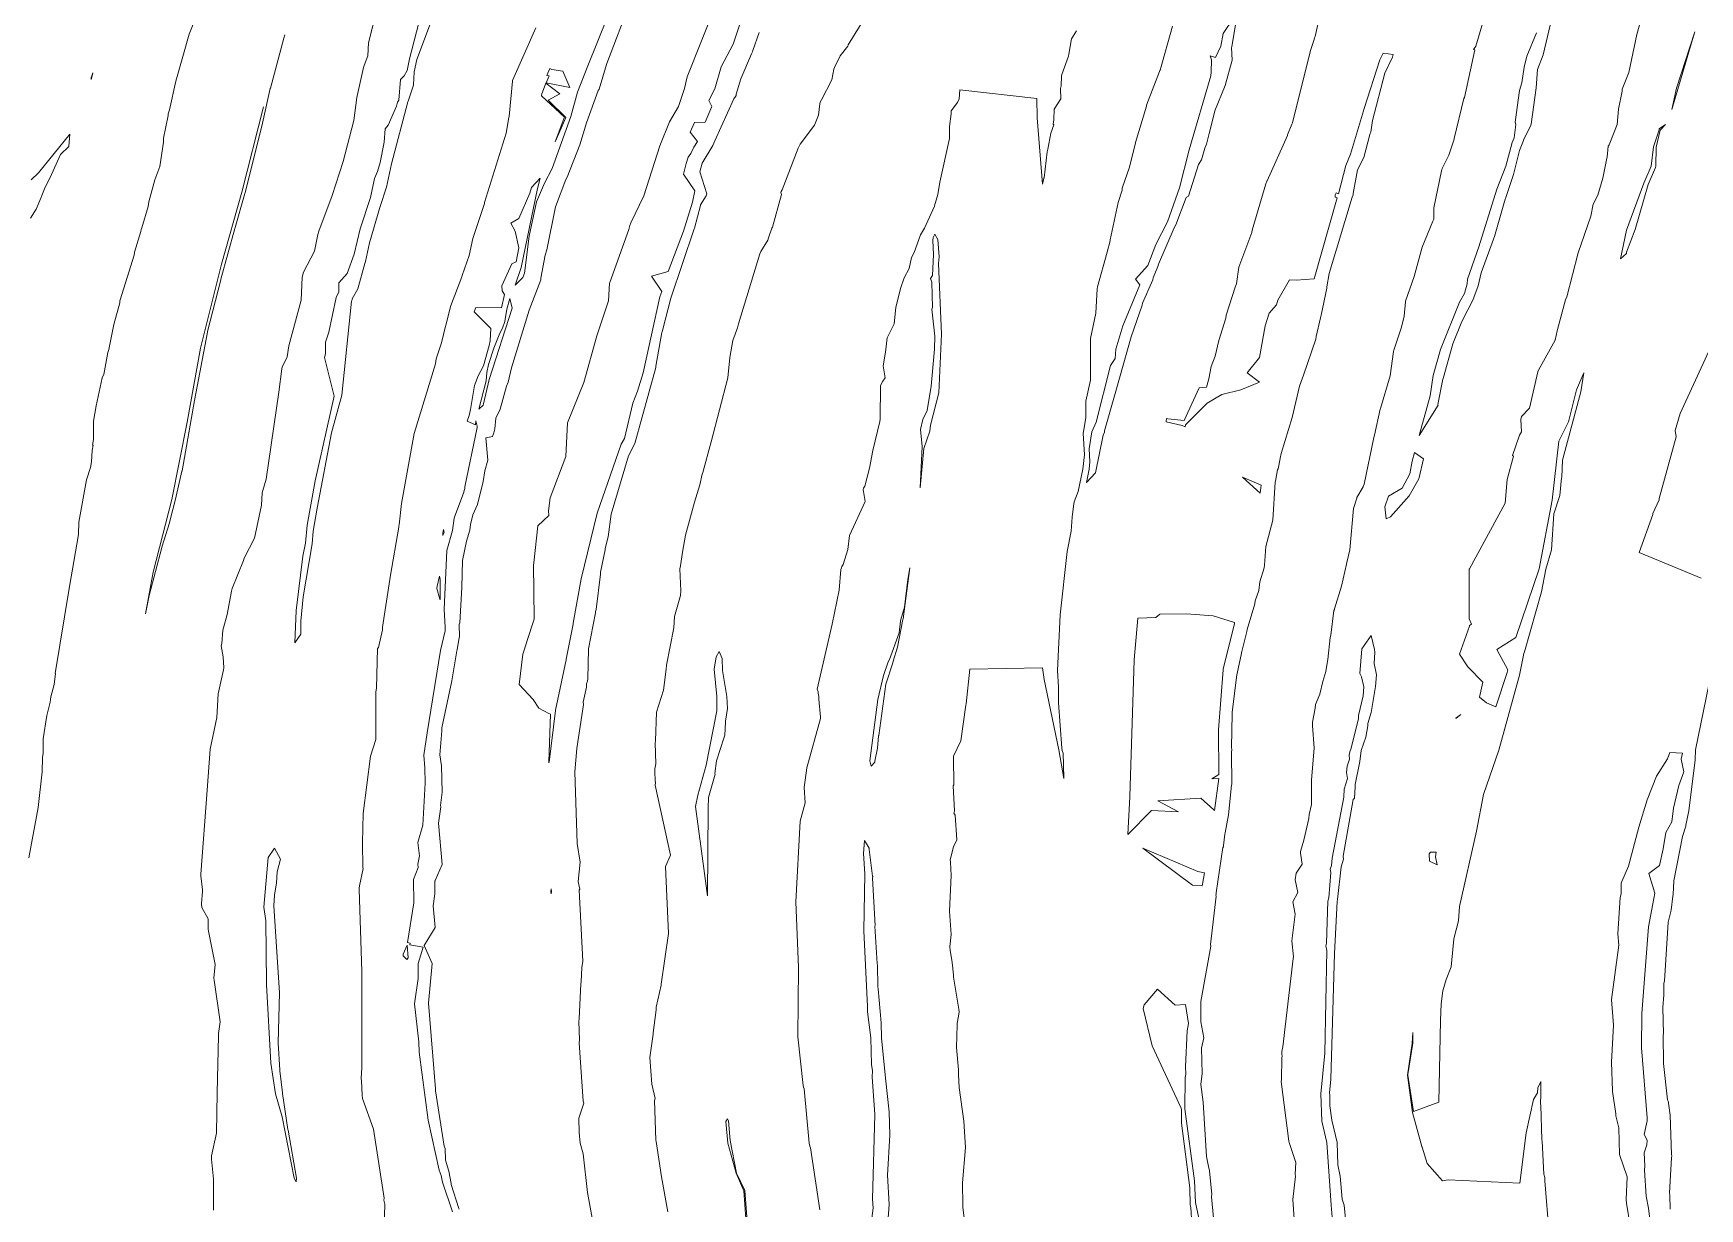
# Model space of a CAD drawing. Header units: metres. Extents: x 808187 to 810032, y 9155685 to 9157080.
# Drawn here: x 808915.4 to 809198.1, y 9156200.4 to 9156399.8 of the extents above; entities that cross this region are included whole.
import ezdxf

# ---------------------------------------------------------------- set-up
doc = ezdxf.new("R2010")
doc.units = ezdxf.units.M
doc.layers.add('C-TOPO-MAJR', color=9, linetype='Continuous')

msp = doc.modelspace()

# ---------------------------------------------------------------- linework, layer by layer
at = {"layer": 'C-TOPO-MAJR', "color": 9, "linetype": 'Continuous', "lineweight": 5}
for points, elevation in [([(808914.62, 9156259.89), (808916.2, 9156268.42), (808916.84, 9156274.52), (808916.93, 9156276.92), (808917.03, 9156277.69), (808917.05, 9156280.08), (808917.64, 9156284.06), (808918.22, 9156286.29), (808918.36, 9156287.25), (808918.88, 9156289.33), (808919.14, 9156291.17), (808919.07, 9156291.19), (808921.47, 9156305.62), (808923.04, 9156314.76), (808923.11, 9156316.88), (808924.37, 9156324.04), (808925.05, 9156326.11), (808925.23, 9156327.08), (808925.37, 9156329.02), (808925.53, 9156329.94), (808925.39, 9156329.95), (808925.59, 9156330.9), (808925.59, 9156334.02), (808926.03, 9156336.59), (808927.05, 9156341.33), (808927.12, 9156341.52), (808927.32, 9156341.94), (808928, 9156345.66), (808928.2, 9156346.15), (808929.03, 9156350.43), (808930.02, 9156354.07), (808930.02, 9156354.41), (808930.11, 9156354.6), (808932.48, 9156362.17), (808932.51, 9156362.66), (808933.62, 9156366.16), (808933.64, 9156366.55), (808933.78, 9156366.83), (808934.83, 9156370.43), (808934.96, 9156371.23), (808936, 9156374.96), (808936.82, 9156377.21), (808937.48, 9156381.36), (808937.48, 9156382.01), (808938.27, 9156385.86), (808938.24, 9156386.16), (808938.46, 9156386.82), (808939.55, 9156391.67), (808941.83, 9156399.68), (808946.8, 9156412.29)], 2810), ([(809014.6, 9156407.16), (809009.36, 9156393.99), (809007.72, 9156389.82), (809006.6, 9156385.69), (809003.43, 9156376.85), (809002.11, 9156374.38), (809000.73, 9156371.2), (808999.53, 9156365.38), (808998.72, 9156359.14), (808998.41, 9156358.4), (808997.11, 9156357.08), (808998.14, 9156360.07), (809000.9, 9156373.5), (809001.38, 9156375.21), (808999.93, 9156373.66), (808999.64, 9156372.68), (808997.73, 9156368.37), (808996.38, 9156367.6), (808997.13, 9156366.25), (808997.74, 9156363.42), (808997.29, 9156361.03), (808996.58, 9156360.7), (808994.85, 9156356.97), (808994.95, 9156356.1), (808995.32, 9156355.5), (808994.8, 9156353.25), (808990.47, 9156353.28), (808990.17, 9156352.56), (808993, 9156349.7), (808992.9, 9156347.63), (808992.74, 9156346.82), (808991.76, 9156343.41), (808990.87, 9156341.72), (808990.22, 9156340.07), (808989.58, 9156335.98), (808989.33, 9156334.97), (808989.01, 9156334.01), (808990.38, 9156333.4), (808990.48, 9156334.04), (808990.71, 9156333.14), (808990.68, 9156332.92), (808988.58, 9156322.83), (808988.57, 9156322.57), (808988.46, 9156322.26), (808988.4, 9156321.97), (808986.82, 9156317.71), (808986.77, 9156317.52), (808986.52, 9156315.45), (808985.51, 9156312.04), (808985.08, 9156302.03), (808985.27, 9156299.03), (808985.23, 9156298.41), (808984.45, 9156295.11), (808982.2, 9156281.12), (808981.61, 9156277.34), (808981.83, 9156275.2), (808981.87, 9156272.6), (808981.47, 9156265.44), (808980.63, 9156262.49), (808980.88, 9156260.23), (808980.63, 9156258.8), (808980.65, 9156258.27), (808979.9, 9156256.21), (808979.92, 9156252.24), (808978.89, 9156245.52), (808979.29, 9156245.44), (808979.28, 9156245.13), (808981.52, 9156244.74), (808980.66, 9156242), (808980.7, 9156239.44), (808980.03, 9156235.15), (808980.81, 9156228.7), (808980.84, 9156226.95), (808982.38, 9156215.37), (808984.23, 9156206.92), (808984.6, 9156206), (808984.81, 9156204.87), (808986.49, 9156199.86)], 2790), ([(809172.59, 9156196.06), (809171.85, 9156205.08), (809171.88, 9156205.66), (809171.68, 9156206.22), (809171.42, 9156211.81), (809171.36, 9156212.03), (809171.19, 9156217.91), (809171.15, 9156218.12), (809171.21, 9156219.88), (809171.18, 9156221.93), (809170.69, 9156220.86), (809170.64, 9156220.05), (809169.93, 9156218.87), (809168.71, 9156213.24), (809167.63, 9156204.7), (809155.44, 9156205.27), (809154.5, 9156205.1), (809151.9, 9156208.06), (809151.03, 9156210.79), (809151.02, 9156210.85), (809151.01, 9156210.88), (809151.01, 9156210.94), (809149.43, 9156216.67), (809149.43, 9156216.68), (809149.43, 9156216.68), (809148.57, 9156223.05), (809149.33, 9156228.37), (809149.46, 9156230.26), (809149.49, 9156228.44), (809148.63, 9156223.12), (809148.63, 9156223.04), (809149.56, 9156216.85), (809153.86, 9156218.45), (809154.18, 9156232.28), (809154.28, 9156235.15), (809154.56, 9156237.33), (809155.15, 9156239.26), (809156, 9156241.42), (809156.36, 9156245.55), (809156.45, 9156246.13), (809157.19, 9156249.24), (809157.4, 9156251.67), (809160.25, 9156264.41), (809161.47, 9156270.66), (809164.04, 9156278.18), (809167.56, 9156290.92), (809168.31, 9156294.6), (809168.4, 9156294.87), (809171.31, 9156305.02), (809172.03, 9156308.91), (809173.02, 9156312.19), (809173.41, 9156318.29), (809174.44, 9156321.37), (809174.7, 9156324.36), (809174.75, 9156324.47), (809174.89, 9156327.39), (809177.97, 9156339), (809178.5, 9156342.22), (809177.22, 9156339.33), (809175.88, 9156333.87), (809174.26, 9156330.6), (809173.13, 9156320.6), (809170.92, 9156308.93), (809166.96, 9156297.29), (809163.73, 9156295.27), (809165.59, 9156291.82), (809165.49, 9156291.37), (809163.56, 9156285.55), (809161.95, 9156286.21), (809160.8, 9156287.15), (809161.32, 9156289.71), (809158.82, 9156292.34), (809157.39, 9156294.46), (809159.07, 9156299.19), (809159.11, 9156299.32), (809159.43, 9156299.53), (809159.04, 9156300.47), (809159.03, 9156308.77), (809159.05, 9156308.87), (809159.1, 9156308.93), (809165.13, 9156320.08), (809165.49, 9156324.13), (809166.56, 9156328.04), (809166.37, 9156328.17), (809167.58, 9156331.63), (809167.92, 9156332.18), (809167.82, 9156334.31), (809167.91, 9156334.78), (809169.26, 9156336.22), (809170.69, 9156342.38), (809170.79, 9156342.64), (809173.6, 9156347.74), (809173.97, 9156349.35), (809174.04, 9156349.54), (809175.39, 9156354.59), (809175.58, 9156355.09), (809177.54, 9156362.59), (809179.65, 9156368.8), (809180.09, 9156370.81), (809180.86, 9156372.34), (809181.73, 9156375.25), (809182.39, 9156378.64), (809182.45, 9156378.81), (809182.64, 9156380.67), (809182.76, 9156380.9), (809184.14, 9156384.35), (809184.39, 9156386.94), (809184.98, 9156390.01), (809185, 9156390.31), (809186.13, 9156393.14), (809187.48, 9156399.62), (809189.45, 9156406.75)], 2720), ([(808945.95, 9156200.1), (808945.92, 9156205.36), (808945.59, 9156208.79), (808945.61, 9156209.36), (808946.43, 9156213.21), (808946.54, 9156220.05), (808946.81, 9156229.72), (808946.79, 9156230.07), (808947.07, 9156232.07), (808946.04, 9156239.14), (808946.01, 9156239.5), (808946.22, 9156241.83), (808946.19, 9156242.09), (808945.1, 9156247.48), (808945.06, 9156247.8), (808945.04, 9156249.55), (808943.95, 9156251.46), (808943.91, 9156252.1), (808944.09, 9156254.23), (808944.09, 9156254.49), (808943.8, 9156256.87), (808943.81, 9156257.14), (808944.84, 9156271.37), (808945.39, 9156278.32), (808946.48, 9156283.72), (808946.74, 9156287.73), (808947.65, 9156291.82), (808947.69, 9156292.13), (808947.57, 9156294.03), (808947.27, 9156295.86), (808947.35, 9156296.29), (808947.54, 9156298.54), (808947.63, 9156298.95), (808948.27, 9156301.17), (808948.97, 9156305.15), (808949.09, 9156305.58), (808951.02, 9156310.33), (808951.15, 9156310.73), (808952.88, 9156314.15), (808954.09, 9156319.77), (808954.2, 9156321.85), (808954.29, 9156322.26), (808954.87, 9156324.17), (808957.04, 9156338.94), (808957.55, 9156342.88), (808957.61, 9156343.17), (808958.42, 9156344.93), (808958.7, 9156346.81), (808960.81, 9156354.55), (808960.99, 9156358.41), (808961.23, 9156359.27), (808963.09, 9156362.86), (808963.65, 9156365.67), (808963.81, 9156366.23), (808966.09, 9156372.28), (808967.95, 9156378.06), (808969.73, 9156385.02), (808970.29, 9156388.9), (808971.41, 9156394.02), (808971.51, 9156394.34), (808972.13, 9156395.97), (808972.24, 9156398.21), (808974.37, 9156406.7)], 2800), ([(808980.79, 9156401.58), (808979.2, 9156395.48), (808978.8, 9156393.5), (808978.32, 9156392.62), (808977.66, 9156391.96), (808977.39, 9156388.45), (808977.14, 9156388.12), (808976.98, 9156387.47), (808975.56, 9156384.23), (808975.06, 9156383.59), (808974.93, 9156381.36), (808974.24, 9156377.87), (808973.75, 9156376.36), (808973.25, 9156375.2), (808972.58, 9156371.93), (808970.82, 9156366.64), (808969.84, 9156362.36), (808968.64, 9156359.05), (808967.2, 9156357.45), (808967.2, 9156355.95), (808966.77, 9156355.01), (808965.5, 9156349.12), (808964.97, 9156347.41), (808964.93, 9156345.44), (808964.76, 9156344.79), (808966.43, 9156338.27), (808963.19, 9156323.9), (808961.83, 9156316.37), (808961.56, 9156313.31), (808961.09, 9156311.09), (808959.95, 9156301.89), (808959.95, 9156301.89), (808959.77, 9156296.37), (808960.75, 9156297.83), (808960.78, 9156297.97), (808960.77, 9156300.08), (808961.13, 9156304.19), (808962.67, 9156313.19), (808962.83, 9156315.35), (808963.52, 9156319.21), (808965.99, 9156332.01), (808967.72, 9156338.41), (808969.38, 9156354.37), (808969.45, 9156354.57), (808969.5, 9156354.78), (808970.42, 9156356.45), (808971.62, 9156360.76), (808971.74, 9156361.08), (808972.41, 9156364.26), (808974.16, 9156370.26), (808974.2, 9156370.44), (808975.31, 9156373.72), (808976.15, 9156377.64), (808978.94, 9156388.2), (808978.96, 9156388.32), (808979.9, 9156391.04), (808979.98, 9156393.3), (808980.45, 9156395.35), (808984.15, 9156405.13)], 2800), ([(808987.61, 9156200.31), (808987.59, 9156200.39), (808986.3, 9156204.46), (808986.3, 9156204.62), (808985.87, 9156206.71), (808985.29, 9156208.58), (808985.23, 9156210.56), (808985.11, 9156210.95), (808983.59, 9156220.39), (808983.61, 9156220.68), (808982.41, 9156235.25), (808983.06, 9156241.96), (808981.67, 9156245.03), (808983.56, 9156248.07), (808983.56, 9156248.1), (808983.23, 9156251.73), (808983.52, 9156253.78), (808983.53, 9156255.97), (808983.54, 9156256), (808983.54, 9156256.05), (808984.76, 9156258.76), (808984.14, 9156265.78), (808984.5, 9156268.58), (808984.49, 9156268.78), (808984.73, 9156271.05), (808984.63, 9156275.5), (808984.35, 9156277.4), (808984.69, 9156281.46), (808984.67, 9156281.63), (808984.67, 9156281.94), (808986.38, 9156289.92), (808987.25, 9156295.04), (808987.27, 9156295.27), (808987.61, 9156297.25), (808987.66, 9156297.43), (808987.65, 9156299.5), (808987.75, 9156299.8), (808988.1, 9156305.78), (808988.19, 9156310.33), (808988.88, 9156313.63), (808989.42, 9156315.51), (808989.53, 9156316.49), (808989.96, 9156318.11), (808990.72, 9156319.86), (808991.72, 9156323.79), (808991.99, 9156325.6), (808992.48, 9156327.37), (808992.14, 9156331.2), (808993.26, 9156331.38), (808993.52, 9156332.04), (808993.71, 9156332.71), (808993.83, 9156334.52), (808994.57, 9156336.02), (808995.67, 9156339.93), (808995.93, 9156340.63), (808996.53, 9156343.07), (808999.5, 9156352.81), (809001.47, 9156357.96), (809001.49, 9156358.24), (809002.2, 9156362.19), (809002.52, 9156363.09), (809003.98, 9156370.35), (809005.75, 9156375), (809005.95, 9156375.41), (809008.13, 9156380.87), (809009.24, 9156384.62), (809011.23, 9156390.09), (809011.37, 9156390.33), (809012.66, 9156394.52), (809012.7, 9156394.69), (809016.69, 9156405.23)], 2790), ([(809035.43, 9156401.89), (809034.13, 9156398), (809032.1, 9156394.12), (809031.04, 9156390.37), (809030.01, 9156388.42), (809030.5, 9156387.37), (809029.36, 9156384.73), (809027.57, 9156384.68), (809026.84, 9156383.03), (809028.05, 9156381.44), (809027.43, 9156380.51), (809026.92, 9156379.43), (809026.51, 9156378.77), (809026.15, 9156377.74), (809025.68, 9156375.91), (809027.64, 9156373.1), (809027.24, 9156371.17), (809025.71, 9156366.26), (809023.11, 9156359.37), (809020.26, 9156358.58), (809022.01, 9156355.99), (809021.71, 9156355.09), (809018.88, 9156342.22), (809017.9, 9156339.08), (809017.11, 9156337.06), (809015.7, 9156331.04), (809015.15, 9156330.09), (809011.05, 9156318.37), (809008.33, 9156307.23), (809007, 9156299.7), (809006.96, 9156299.58), (809005.8, 9156293.62), (809005.79, 9156293.49), (809003.98, 9156284.95), (809003.98, 9156284.91), (809002.93, 9156276.15), (809002.93, 9156276.14), (809002.92, 9156276.07), (809002.77, 9156276.17), (809002.84, 9156276.19), (809003.15, 9156284.29), (809002.84, 9156284.4), (809001.16, 9156285.31), (809000.17, 9156286.79), (808997.8, 9156289.34), (808998.46, 9156294.47), (808999.14, 9156296.58), (808999.14, 9156296.59), (809000.38, 9156300.43), (809000.38, 9156300.5), (809000.26, 9156309.68), (809000.29, 9156309.85), (809000.32, 9156309.95), (809000.99, 9156316.22), (809002.83, 9156317.98), (809002.81, 9156318.76), (809003.08, 9156321), (809005.75, 9156327.99), (809006.03, 9156333.74), (809008.8, 9156340.54), (809011, 9156348.47), (809012.99, 9156354.44), (809013.17, 9156357.43), (809013.19, 9156357.54), (809016.44, 9156366.54), (809016.57, 9156367.21), (809016.74, 9156367.64), (809018.95, 9156372.24), (809021.67, 9156380.72), (809023.35, 9156384.8), (809024.83, 9156387.41), (809025.89, 9156390.46), (809026.3, 9156392.45), (809031.16, 9156404.63)], 2780), ([(809129.44, 9156197), (809129.09, 9156201.94), (809129.54, 9156205.89), (809129.51, 9156206.25), (809129.64, 9156208.19), (809128.49, 9156211.62), (809128.45, 9156211.83), (809127.14, 9156221.94), (809127.17, 9156222.21), (809127.25, 9156225.99), (809127.3, 9156226.23), (809127.23, 9156226.6), (809127.23, 9156227.05), (809127.38, 9156227.83), (809129.16, 9156242.82), (809129.23, 9156243.12), (809128.92, 9156245.82), (809129.49, 9156250.33), (809129.08, 9156252.43), (809129.98, 9156254), (809129.5, 9156256.17), (809129.68, 9156257.31), (809130.71, 9156258.82), (809130.39, 9156260.67), (809130.43, 9156260.96), (809130.99, 9156262.92), (809131.81, 9156266.57), (809131.88, 9156267.28), (809132.3, 9156268.97), (809132.27, 9156273.07), (809132.72, 9156278.57), (809132.44, 9156282.33), (809132.45, 9156282.91), (809132.88, 9156285.28), (809132.96, 9156285.9), (809133.71, 9156287.66), (809134.17, 9156289.82), (809134.7, 9156291.52), (809134.97, 9156293.26), (809135.04, 9156293.56), (809135.42, 9156297.28), (809135.54, 9156297.67), (809136.09, 9156301.85), (809136.15, 9156302.02), (809136.16, 9156302.15), (809137.39, 9156305.98), (809138.23, 9156309.73), (809138.25, 9156310.02), (809138.75, 9156312.15), (809139.38, 9156319.17), (809139.97, 9156320.92), (809139.99, 9156321.05), (809141.04, 9156322.85), (809141.06, 9156322.94), (809141.22, 9156323.32), (809142.83, 9156331.25), (809142.94, 9156331.63), (809143.95, 9156336.01), (809144, 9156336.13), (809145.6, 9156341.68), (809146.2, 9156345.84), (809146.24, 9156346.02), (809147.55, 9156349.93), (809147.99, 9156351.8), (809148.21, 9156354.26), (809148.23, 9156354.38), (809149.72, 9156358.56), (809151.07, 9156363.51), (809152.87, 9156367.96), (809153.02, 9156368.25), (809153.04, 9156370.18), (809154.34, 9156376.5), (809154.4, 9156376.63), (809154.46, 9156376.86), (809155.6, 9156379.15), (809156.49, 9156381.88), (809156.5, 9156381.96), (809158.15, 9156388.74), (809158.22, 9156388.9), (809159.98, 9156397.02), (809159.76, 9156397.05), (809160.17, 9156397.63), (809162.54, 9156405.73)], 2730), ([(809023.03, 9156199.84), (809021.95, 9156205.75), (809021.08, 9156211.76), (809021, 9156212.02), (809020.8, 9156218.7), (809020.91, 9156219.05), (809020.35, 9156221.5), (809019.97, 9156226.03), (809020.58, 9156229.96), (809020.57, 9156230.19), (809021.08, 9156234.12), (809021.09, 9156234.59), (809021.9, 9156238.3), (809021.91, 9156238.49), (809023.14, 9156247.08), (809022.67, 9156258.41), (809023.47, 9156260.36), (809020.89, 9156272.23), (809020.93, 9156272.63), (809020.87, 9156273.02), (809020.82, 9156274.49), (809020.86, 9156274.98), (809021, 9156275.88), (809020.9, 9156279.42), (809020.97, 9156279.75), (809021.13, 9156284.6), (809022.3, 9156288.33), (809022.77, 9156291.89), (809022.79, 9156292.58), (809024.04, 9156298.95), (809024.2, 9156300.87), (809025.18, 9156304.44), (809025.27, 9156305.23), (809025.1, 9156308.92), (809025.2, 9156309.43), (809025.51, 9156311.75), (809026.05, 9156314.67), (809027.55, 9156320.28), (809028.45, 9156323.21), (809028.87, 9156325), (809029, 9156325.27), (809030.38, 9156330.49), (809033.25, 9156341.36), (809033.59, 9156344.78), (809034.05, 9156347.67), (809034.87, 9156349.82), (809035.04, 9156350.49), (809038.67, 9156362.37), (809038.84, 9156362.8), (809040.01, 9156364.7), (809040.12, 9156365.1), (809040.67, 9156366.76), (809040.78, 9156366.92), (809042.34, 9156372.44), (809042.22, 9156372.83), (809042.26, 9156372.97), (809042.45, 9156373.28), (809045.18, 9156380.33), (809045.49, 9156381.01), (809047.94, 9156384.22), (809048.63, 9156385.93), (809048.84, 9156387.85), (809048.92, 9156388.11), (809049.1, 9156388.54), (809050.87, 9156391.9), (809051.24, 9156393.75), (809051.34, 9156394.02), (809052.31, 9156395.98), (809053.57, 9156397.63), (809053.67, 9156397.85), (809056.77, 9156402.92)], 2770), ([(809119.03, 9156402.36), (809117.28, 9156399.77), (809116.91, 9156397.62), (809115.99, 9156395.71), (809115.1, 9156395.99), (809115.3, 9156395.33), (809115.27, 9156393.22), (809115.19, 9156392.62), (809111.54, 9156380.02), (809109.89, 9156373.59), (809107.85, 9156367.85), (809105.88, 9156363.97), (809104.49, 9156360.41), (809102.43, 9156358.11), (809103.13, 9156357.11), (809100.27, 9156350.19), (809099.06, 9156346.21), (809098.97, 9156344.66), (809098.15, 9156343.46), (809095.71, 9156333.83), (809095.02, 9156332.19), (809094.56, 9156329.32), (809094.65, 9156327.1), (809094.57, 9156325.88), (809094.57, 9156325.88), (809094.09, 9156323.61), (809095.63, 9156325.26), (809096.91, 9156331.64), (809097.12, 9156332.11), (809097.14, 9156332.35), (809098.98, 9156338.71), (809101.65, 9156348.29), (809103.56, 9156353.68), (809103.62, 9156354.02), (809105.35, 9156357.99), (809105.39, 9156358.33), (809106.22, 9156360.25), (809106.28, 9156360.62), (809108.97, 9156366.78), (809109.27, 9156367.33), (809111.02, 9156371.98), (809111.41, 9156372.16), (809113.12, 9156377.53), (809113.58, 9156378.37), (809114.16, 9156380.35), (809114.45, 9156380.99), (809114.9, 9156382.81), (809114.97, 9156382.97), (809115.85, 9156386.64), (809117.62, 9156390.94), (809118.8, 9156395.24), (809118.69, 9156397.4), (809118.74, 9156397.53), (809119.51, 9156401.97)], 2750), ([(809116.41, 9156190.44), (809115.31, 9156202.39), (809115.36, 9156202.82), (809114.97, 9156206.74), (809114.98, 9156206.93), (809114.86, 9156207.27), (809114.47, 9156209.22), (809113.9, 9156218.44), (809113.47, 9156221.43), (809113.7, 9156223.28), (809113.62, 9156227.61), (809114, 9156229.38), (809113.48, 9156232.09), (809113.52, 9156235.51), (809115.19, 9156244.91), (809115.16, 9156245.21), (809116.07, 9156253.38), (809116.03, 9156253.59), (809116.12, 9156253.74), (809116.07, 9156253.95), (809117.25, 9156261.65), (809117.35, 9156261.79), (809117.32, 9156261.97), (809117.56, 9156263.94), (809117.61, 9156264.13), (809118.19, 9156267.21), (809118.71, 9156272.25), (809118.75, 9156272.4), (809118.7, 9156277.8), (809118.74, 9156278.29), (809118.71, 9156278.63), (809118.79, 9156284.36), (809118.83, 9156284.56), (809119.59, 9156291.03), (809119.66, 9156291.18), (809120.37, 9156294.63), (809120.41, 9156294.77), (809120.44, 9156294.93), (809121.29, 9156298.3), (809121.33, 9156298.64), (809122.65, 9156303.02), (809122.71, 9156303.49), (809123.33, 9156305.26), (809123.48, 9156306.74), (809124.22, 9156309.12), (809124.32, 9156309.55), (809124.5, 9156312.71), (809125.71, 9156317.22), (809126.13, 9156323.67), (809126.18, 9156323.83), (809126.53, 9156325.74), (809126.63, 9156325.91), (809126.95, 9156327.68), (809126.96, 9156327.71), (809127.12, 9156328.5), (809129, 9156334.61), (809130.21, 9156339.95), (809130.92, 9156341.81), (809133.01, 9156347.93), (809133.08, 9156348.38), (809133.78, 9156351.56), (809133.91, 9156351.96), (809134.86, 9156356.57), (809134.89, 9156356.8), (809135.25, 9156359.08), (809139.19, 9156371.99), (809139.36, 9156372.4), (809139.37, 9156372.43), (809139.37, 9156372.61), (809140.08, 9156376.64), (809141.13, 9156378.72), (809142.16, 9156382.64), (809142.25, 9156382.82), (809142.33, 9156383.05), (809142.62, 9156385.04), (809144.72, 9156393.07), (809146.04, 9156395.76), (809146.13, 9156396.21), (809144.46, 9156396.42), (809143.87, 9156395.32), (809141.19, 9156387.08), (809141.1, 9156386.64), (809138.89, 9156379.28), (809138.12, 9156377.37), (809136.84, 9156372.57), (809136.48, 9156372.77), (809136.27, 9156372.42), (809136.28, 9156371.99), (809136.65, 9156371.87), (809132.7, 9156358.17), (809129.69, 9156357.94), (809128.56, 9156357.98), (809126.54, 9156354.55), (809126.33, 9156353.73), (809125.11, 9156352.31), (809124.4, 9156350.2), (809123.47, 9156344.83), (809121.33, 9156342.23), (809123.43, 9156340.63), (809120.28, 9156339.32), (809117.07, 9156338.5), (809114.58, 9156337.06), (809110.87, 9156333.37), (809110.81, 9156333.02), (809110.32, 9156333.27), (809107.59, 9156333.86), (809107.6, 9156333.99), (809107.6, 9156334), (809107.69, 9156334.45), (809107.9, 9156334.4), (809110.67, 9156334.11), (809113.23, 9156339.64), (809114.43, 9156339.76), (809114.83, 9156341.2), (809115.26, 9156343.3), (809115.92, 9156345.03), (809116.54, 9156347.69), (809117.71, 9156351.46), (809117.81, 9156352.01), (809119.36, 9156356.9), (809119.56, 9156357.31), (809119.93, 9156360.16), (809122.15, 9156366.02), (809122.22, 9156366.4), (809124.5, 9156374.29), (809124.72, 9156374.7), (809124.74, 9156374.77), (809128.19, 9156382.5), (809128.21, 9156382.57), (809128.94, 9156384.37), (809128.98, 9156384.5), (809129.04, 9156384.65), (809132.06, 9156396.65), (809132.05, 9156396.75), (809132.73, 9156398.78), (809132.77, 9156399.03), (809132.87, 9156399.25), (809133.85, 9156403.65)], 2740), ([(809170.44, 9156399.89), (809168.79, 9156395.94), (809168.35, 9156394.05), (809167.94, 9156391.44), (809167.57, 9156390.09), (809166.83, 9156384.72), (809166.96, 9156384.33), (809166.66, 9156382.09), (809166.34, 9156381.31), (809165.23, 9156377.26), (809163.73, 9156373.37), (809160.68, 9156363.58), (809158.76, 9156358.12), (809158.67, 9156357.33), (809158.21, 9156355.69), (809157.4, 9156354.21), (809154.18, 9156346.15), (809152.93, 9156341.73), (809152.42, 9156338.29), (809152.42, 9156338.29), (809150.55, 9156331.57), (809153.74, 9156336.71), (809153.73, 9156336.85), (809154.55, 9156341.15), (809154.64, 9156341.25), (809156.27, 9156347.14), (809157.76, 9156350.9), (809159.81, 9156354.87), (809159.83, 9156354.96), (809160.58, 9156356.95), (809161.05, 9156359.17), (809163.18, 9156364.87), (809163.3, 9156365.33), (809165.13, 9156371.67), (809165.18, 9156371.77), (809166.56, 9156375.86), (809167.58, 9156379.93), (809168.23, 9156381.64), (809168.24, 9156381.74), (809169.44, 9156384.08), (809169.57, 9156384.4), (809170.42, 9156390.55), (809170.62, 9156393.69), (809171.61, 9156396.15), (809173.06, 9156402.37)], 2730), ([(808954.43, 9156387.34), (808950.74, 9156372.84), (808947.32, 9156360.66), (808943.76, 9156346.39), (808941.47, 9156333.85), (808938.88, 9156320.69), (808935.72, 9156308.35), (808934.4, 9156301.32), (808935.04, 9156304.4), (808935.04, 9156304.41), (808937.15, 9156312.56), (808937.17, 9156312.63), (808938.45, 9156316.74), (808938.48, 9156316.81), (808939.62, 9156321.2), (808939.62, 9156321.25), (808940.59, 9156325.54), (808940.6, 9156325.58), (808942.72, 9156337.52), (808944.93, 9156349.13), (808944.95, 9156349.17), (808944.95, 9156349.21), (808947.19, 9156357.98), (808947.2, 9156358.07), (808949.58, 9156366.72), (808949.62, 9156366.79), (808949.63, 9156366.85), (808951.26, 9156372.63), (808951.3, 9156372.75), (808954.25, 9156384.57), (808955.58, 9156390.43), (808955.59, 9156390.48), (808957.86, 9156399), (808957.86, 9156399), (808957.86, 9156399), (808958.03, 9156399.55)], 2810), ([(808974.87, 9156195.27), (808975.03, 9156201.15), (808974.85, 9156201.81), (808974.9, 9156202.13), (808973.11, 9156213.86), (808971.24, 9156219.08), (808971.16, 9156219.64), (808971.06, 9156222.09), (808971.01, 9156222.45), (808971.1, 9156224.3), (808971.13, 9156232.76), (808971.14, 9156240.62), (808970.68, 9156254.58), (808970.66, 9156254.73), (808970.67, 9156254.88), (808970.7, 9156255.02), (808970.71, 9156255.16), (808971.36, 9156258.11), (808971.28, 9156258.25), (808971.23, 9156262.47), (808971.33, 9156267.45), (808972.6, 9156277.14), (808973.51, 9156279.98), (808973.51, 9156288.05), (808973.58, 9156288.72), (808973.8, 9156295.41), (808973.93, 9156295.61), (808974.62, 9156298.57), (808974.61, 9156298.73), (808974.64, 9156299.03), (808975.96, 9156307.87), (808977.4, 9156316.03), (808977.41, 9156316.17), (808977.45, 9156316.43), (808977.85, 9156320.05), (808980, 9156331.88), (808983.64, 9156343.75), (808983.73, 9156344.56), (808984.63, 9156347.32), (808985.3, 9156350.14), (808985.35, 9156350.23), (808986.18, 9156353.48), (808988.08, 9156358.52), (808988.12, 9156358.7), (808989.32, 9156362.13), (808989.94, 9156365.01), (808991.91, 9156370.95), (808991.94, 9156371.12), (808995.6, 9156382.85), (808996.08, 9156385.52), (808996.13, 9156385.68), (808996.67, 9156391.67), (808996.7, 9156391.8), (809000.66, 9156400.73)], 2790), ([(809010.2, 9156198.73), (809009.41, 9156203.09), (809008.7, 9156209.66), (809008.15, 9156211.48), (809007.98, 9156213.32), (809007.96, 9156215.7), (809008.76, 9156218.26), (809008.69, 9156218.59), (809007.97, 9156228.5), (809008.05, 9156229.04), (809007.96, 9156232.11), (809008.02, 9156232.61), (809008.25, 9156238.5), (809008.35, 9156238.94), (809008.45, 9156241.31), (809008.6, 9156242.38), (809008, 9156254.39), (809008.09, 9156254.6), (809007.81, 9156255.88), (809008.15, 9156259.18), (809007.65, 9156262.36), (809007.27, 9156274.49), (809007.6, 9156278.46), (809008.71, 9156285.93), (809008.7, 9156286.33), (809009.24, 9156288.89), (809009.25, 9156289.44), (809009.39, 9156289.86), (809009.44, 9156290.26), (809009.59, 9156295.34), (809010.77, 9156301.5), (809010.79, 9156301.69), (809010.89, 9156302.06), (809011.63, 9156308.04), (809011.62, 9156308.38), (809012.4, 9156312.17), (809012.42, 9156312.38), (809012.91, 9156314.4), (809013.41, 9156318.22), (809016.34, 9156328.1), (809017.43, 9156330.22), (809020.98, 9156343.12), (809021.01, 9156343.33), (809022.03, 9156349.03), (809022.07, 9156349.15), (809023.54, 9156354.86), (809027.5, 9156366.63), (809027.56, 9156366.73), (809028.57, 9156370.62), (809028.6, 9156370.7), (809029.57, 9156372.23), (809029.68, 9156372.6), (809028.46, 9156376.33), (809028.85, 9156377.76), (809030.7, 9156380.78), (809031, 9156381.56), (809034.26, 9156388.72), (809034.54, 9156389.09), (809034.62, 9156389.28), (809034.64, 9156389.5), (809035.42, 9156392.09), (809037.22, 9156396.34), (809037.42, 9156396.7), (809037.46, 9156396.9), (809038.53, 9156399.96)], 2780), ([(809048.86, 9156200.18), (809047.28, 9156210.7), (809047.14, 9156210.97), (809047.05, 9156211.47), (809046.15, 9156220.71), (809046.05, 9156221), (809045.99, 9156221.25), (809045.13, 9156229.54), (809045.22, 9156241.27), (809044.79, 9156252.45), (809045.48, 9156266.14), (809046.32, 9156269.23), (809046.16, 9156271.85), (809046.64, 9156275.2), (809048.93, 9156283.57), (809048.94, 9156283.77), (809048.64, 9156286.8), (809048.68, 9156287.06), (809048.66, 9156287.3), (809048.58, 9156287.82), (809048.57, 9156288.07), (809048.4, 9156288.5), (809050.94, 9156299.53), (809052.09, 9156305.34), (809052.38, 9156308.82), (809052.53, 9156309.11), (809052.59, 9156309.34), (809052.78, 9156309.66), (809053.6, 9156312.2), (809053.87, 9156314.6), (809056.53, 9156320.37), (809056.19, 9156322.38), (809056.26, 9156322.61), (809056.45, 9156322.98), (809057.29, 9156326.03), (809057.82, 9156329.01), (809059.01, 9156333.97), (809059.07, 9156334.34), (809059.14, 9156340.03), (809059.53, 9156340.77), (809059.91, 9156341.33), (809059.56, 9156343.38), (809060, 9156345.71), (809060.25, 9156348.14), (809061.45, 9156350.5), (809061.72, 9156353.31), (809062.5, 9156356.49), (809063.15, 9156358.34), (809063.98, 9156359.92), (809064.38, 9156361.8), (809064.82, 9156362.61), (809065.93, 9156365.63), (809066.61, 9156366.74), (809068.27, 9156370.46), (809068.31, 9156370.52), (809068.87, 9156372.46), (809069.19, 9156374.53), (809070.83, 9156381.94), (809070.83, 9156383.99), (809071.14, 9156386.13), (809071.15, 9156386.68), (809072.19, 9156388.08), (809072.49, 9156388.7), (809072.58, 9156390.23), (809085.67, 9156388.78), (809085.74, 9156385.45), (809086.63, 9156374.19), (809086.87, 9156375.24), (809086.88, 9156375.27), (809087.41, 9156379.72), (809087.49, 9156379.94), (809087.55, 9156380.17), (809088.02, 9156382.89), (809088.57, 9156384.26), (809088.43, 9156384.42), (809088.56, 9156385.11), (809088.63, 9156386.97), (809089.76, 9156388.67), (809089.65, 9156390.46), (809089.8, 9156390.93), (809089.86, 9156392.52), (809089.91, 9156392.81), (809091.01, 9156395.92), (809091.1, 9156396.28), (809091.53, 9156398.9), (809092.39, 9156400.22)], 2760), ([(809073.65, 9156196.11), (809073.1, 9156200.59), (809073.12, 9156200.93), (809073.03, 9156204.78), (809073.56, 9156210.75), (809073.26, 9156215.24), (809072.48, 9156220.91), (809072.35, 9156223.14), (809072.37, 9156223.93), (809072.05, 9156227.73), (809072.17, 9156231.56), (809072.16, 9156231.77), (809072.46, 9156233.7), (809072.41, 9156234.21), (809071.51, 9156239.68), (809071.5, 9156240.05), (809071.3, 9156242.14), (809070.93, 9156244.22), (809070.9, 9156244.82), (809071.1, 9156246.91), (809070.83, 9156250.85), (809071.11, 9156256.92), (809071, 9156259.19), (809070.94, 9156259.59), (809071.52, 9156261.79), (809072.07, 9156262.96), (809071.78, 9156267.16), (809071.58, 9156267.48), (809071.62, 9156267.61), (809071.71, 9156267.85), (809071.45, 9156272.14), (809071.59, 9156272.28), (809071.51, 9156276.96), (809071.53, 9156277.07), (809071.54, 9156277.17), (809072.75, 9156279.76), (809073.62, 9156285.83), (809073.69, 9156286.04), (809074.31, 9156291.9), (809086.64, 9156292.15), (809086.92, 9156290.14), (809089.4, 9156278.25), (809090.22, 9156273.37), (809090.26, 9156273.39), (809090.25, 9156273.46), (809090.12, 9156277.67), (809089.95, 9156278.11), (809089.88, 9156278.54), (809089.31, 9156286.2), (809089.36, 9156288.89), (809089.19, 9156291.69), (809089.64, 9156301.15), (809090.8, 9156311.91), (809091.5, 9156315.34), (809091.63, 9156317.72), (809091.91, 9156319.55), (809091.97, 9156320.3), (809092.65, 9156322.07), (809093.45, 9156325.83), (809093.75, 9156328.26), (809093.55, 9156331.97), (809093.57, 9156332.26), (809093.96, 9156334.54), (809094, 9156337.4), (809094.79, 9156340.96), (809094.79, 9156348.03), (809095.7, 9156352.33), (809095.92, 9156356.46), (809095.97, 9156356.77), (809097.61, 9156362.7), (809098.08, 9156364.59), (809098.09, 9156364.77), (809099.47, 9156371.13), (809100.12, 9156373.21), (809100.16, 9156373.51), (809101.37, 9156377.12), (809102.36, 9156381.01), (809102.39, 9156381.17), (809102.43, 9156381.3), (809104.26, 9156387.46), (809104.27, 9156387.63), (809106.5, 9156393.35), (809106.52, 9156393.5), (809106.57, 9156393.57), (809108.69, 9156401.04)], 2750), ([(808914.9, 9156368.42), (808915.83, 9156370), (808916.64, 9156371.84), (808916.79, 9156372.32), (808917.38, 9156373.73), (808918.25, 9156375.32), (808920, 9156379.25), (808921.41, 9156380.58), (808921.56, 9156382.7), (808916.25, 9156376.15), (808914.99, 9156374.97)], 2820), ([(809198.41, 9156307.38), (809187.87, 9156311.73), (809190.19, 9156318.14), (809190.21, 9156318.31), (809191.25, 9156320.64), (809191.26, 9156320.87), (809194.16, 9156331.35), (809193.98, 9156332.41), (809194.83, 9156335.32), (809200.98, 9156348.71)], 2710), ([(809138.33, 9156195.83), (809137.79, 9156200.98), (809137.47, 9156201.98), (809137.12, 9156205.88), (809136.74, 9156207.81), (809136.62, 9156211.62), (809135.7, 9156215.38), (809135.36, 9156217.81), (809135.38, 9156219.66), (809135.33, 9156220.03), (809135.56, 9156222.35), (809136.16, 9156243.65), (809136.6, 9156252.47), (809136.71, 9156252.85), (809137.31, 9156258.37), (809137.68, 9156259.68), (809137.65, 9156260.16), (809139.35, 9156269.78), (809139.55, 9156270.02), (809139.71, 9156271.93), (809139.66, 9156272.36), (809140.48, 9156276.27), (809140.69, 9156278.14), (809141.52, 9156280.36), (809141.82, 9156282.29), (809141.83, 9156282.72), (809142.42, 9156284.58), (809143.13, 9156288.98), (809143.29, 9156290.94), (809142.89, 9156292.89), (809143.02, 9156294.8), (809142.98, 9156295.23), (809142.37, 9156297.61), (809140.84, 9156295.38), (809140.48, 9156291.19), (809140.73, 9156290.64), (809141.17, 9156288.94), (809141.05, 9156287.4), (809140.26, 9156284.04), (809140.25, 9156283.57), (809139.03, 9156278.49), (809138.78, 9156277.89), (809138.68, 9156277.3), (809138.71, 9156276.66), (809138.32, 9156275.46), (809138.23, 9156274.37), (809138.36, 9156273.35), (809137.8, 9156271.56), (809137.74, 9156270.18), (809135.77, 9156259.85), (809135.65, 9156258.63), (809135.45, 9156257.98), (809135.54, 9156257.44), (809135.2, 9156253.1), (809135.04, 9156252.54), (809134.84, 9156245.45), (809134.72, 9156244.95), (809134.88, 9156244.17), (809134.54, 9156226.75), (809133.88, 9156219.88), (809134.01, 9156215.19), (809134.87, 9156211.59), (809135.6, 9156200.96), (809136.02, 9156196.23)], 2730), ([(809193.15, 9156200.27), (809193.09, 9156202.58), (809193.04, 9156203.03), (809193.36, 9156208.97), (809193.41, 9156209.36), (809193.39, 9156209.56), (809193.12, 9156216.26), (809192.88, 9156218.26), (809192.83, 9156218.44), (809192.79, 9156218.62), (809192.71, 9156218.85), (809192.01, 9156225), (809191.97, 9156229.84), (809192, 9156230.04), (809191.88, 9156234.5), (809192.08, 9156236.63), (809192.09, 9156238.66), (809192.17, 9156238.96), (809192.81, 9156248.98), (809193.31, 9156251.01), (809193.57, 9156253.38), (809193.65, 9156253.68), (809193.78, 9156256.02), (809195.22, 9156263.5), (809195.77, 9156265.27), (809195.79, 9156265.34), (809195.79, 9156265.47), (809196.3, 9156267.88), (809197.39, 9156276.51), (809197.42, 9156278.23), (809199.72, 9156289.27)], 2710), ([(809186.33, 9156197.43), (809185.7, 9156201.32), (809185.66, 9156201.9), (809185.83, 9156205.77), (809184.53, 9156209.55), (809184.42, 9156214.08), (809183.91, 9156216.14), (809183.9, 9156216.48), (809183.35, 9156220.24), (809183.35, 9156220.36), (809183.17, 9156225.21), (809183.55, 9156231.53), (809183.19, 9156235.85), (809184.44, 9156245.08), (809184.23, 9156247), (809184.65, 9156253.17), (809184.82, 9156253.81), (809184.83, 9156255.63), (809184.92, 9156255.89), (809186.07, 9156258.47), (809187.82, 9156265.11), (809189.25, 9156269.76), (809190.84, 9156273.75), (809192.68, 9156276.72), (809193.1, 9156277.79), (809195.24, 9156277.68), (809195, 9156276.67), (809195.44, 9156274.47), (809194.59, 9156272.16), (809193.71, 9156268.35), (809193.44, 9156265.99), (809192.41, 9156264.19), (809191.96, 9156261.41), (809191.35, 9156258.59), (809189.54, 9156257.24), (809190.51, 9156253.89), (809190.22, 9156252.07), (809189.46, 9156248.19), (809188.32, 9156233.46), (809188.27, 9156227.67), (809189.25, 9156215.77), (809189.24, 9156215.28), (809188.71, 9156212.94), (809189.23, 9156211.97), (809189.2, 9156211.18), (809188.7, 9156209.86), (809188.86, 9156207.65), (809188.81, 9156206.88), (809189.04, 9156202.51), (809189.48, 9156200.45), (809190.47, 9156192.01)], 2710), ([(809060.38, 9156198.04), (809060.61, 9156201.07), (809060.32, 9156206.05), (809060.73, 9156212.86), (809060.58, 9156216.79), (809059.99, 9156222.51), (809060, 9156222.56), (809059.32, 9156229.3), (809059.32, 9156229.51), (809059.22, 9156231.76), (809059.24, 9156231.88), (809058.71, 9156237.7), (809058.66, 9156238), (809058.6, 9156241.73), (809058.59, 9156241.85), (809058.57, 9156241.97), (809058.19, 9156248.32), (809058.2, 9156248.44), (809057.8, 9156256.48), (809057.81, 9156256.72), (809057.8, 9156256.81), (809057.19, 9156261.33), (809057.21, 9156261.39), (809057.22, 9156261.43), (809057.21, 9156261.55), (809056.42, 9156262.85), (809056.24, 9156260.64), (809056.46, 9156257.2), (809056.31, 9156247.53), (809056.94, 9156234.68), (809056.91, 9156233.78), (809057.48, 9156229.34), (809057.58, 9156224.86), (809057.75, 9156223.75), (809057.7, 9156222.76), (809058.19, 9156216.37), (809057.77, 9156201.99), (809057.88, 9156200.44), (809057.05, 9156194.08)], 2760), ([(809111.98, 9156197.74), (809111.78, 9156200.58), (809111.71, 9156201.04), (809111.6, 9156203.93), (809110.21, 9156214.87), (809110.2, 9156217.14), (809110.17, 9156217.41), (809105.26, 9156227.98), (809103.7, 9156234.35), (809103.88, 9156234.98), (809106.16, 9156237.64), (809109.11, 9156234.91), (809110.87, 9156235.04), (809111.42, 9156231.8), (809111.19, 9156230.56), (809110.9, 9156224.46), (809110.93, 9156223.21), (809110.86, 9156222.62), (809110.79, 9156217.33), (809112.42, 9156205.08), (809112.61, 9156201.43), (809115.2, 9156189.2)], 2740)]:
    msp.add_lwpolyline(points, dxfattribs=dict(at, elevation=elevation))
for points, elevation in [([(809194.21, 9156390.49), (809193.4, 9156386.9), (809196.28, 9156396.67), (809197.34, 9156400.08), (809194.21, 9156390.49)], 2720), ([(808925.2, 9156392.29), (808925.18, 9156391.99), (808925.31, 9156392.38), (808925.49, 9156393.11), (808925.3, 9156392.6), (808925.2, 9156392.29)], 2820), ([(809005.25, 9156393.41), (809003.36, 9156393.69), (809002.99, 9156393.84), (809002.52, 9156392.67), (809002.93, 9156392.59), (809002.39, 9156391.43), (809006.43, 9156390.62), (809005.25, 9156393.41)], 2790), ([(809005.71, 9156385.54), (809002.73, 9156388.49), (809004.72, 9156389.54), (809002.36, 9156391.36), (809001.63, 9156389.37), (809001.6, 9156389.2), (809005.49, 9156385.57), (809005.47, 9156385.49), (809003.92, 9156381.38), (809005.71, 9156385.54)], 2790), ([(809185.75, 9156366.39), (809184.7, 9156361.57), (809185.72, 9156362.44), (809185.75, 9156362.59), (809185.73, 9156362.66), (809187.19, 9156366.54), (809189.39, 9156374.18), (809190.67, 9156377.06), (809190.72, 9156377.29), (809190.78, 9156380.49), (809191.43, 9156383.37), (809192.37, 9156384.35), (809191.27, 9156383.63), (809191.25, 9156383.41), (809190.31, 9156380.53), (809189.93, 9156377.29), (809188.65, 9156374.41), (809185.75, 9156366.39)], 2720), ([(809066.22, 9156329.69), (809065.86, 9156322.67), (809066.48, 9156329.35), (809067.53, 9156332.33), (809067.63, 9156333.31), (809069.04, 9156338.79), (809069.48, 9156348.78), (809068.98, 9156360.74), (809069.06, 9156361.89), (809068.85, 9156364.83), (809068.38, 9156365.74), (809068.05, 9156365.16), (809068, 9156364.64), (809068.1, 9156362.28), (809067.94, 9156358.72), (809067.64, 9156358.23), (809067.85, 9156357.58), (809067.93, 9156353.3), (809067.83, 9156353.02), (809068.33, 9156348.45), (809068.27, 9156346.23), (809067.71, 9156339.95), (809067.05, 9156335.83), (809066.29, 9156334.29), (809065.9, 9156332.58), (809066.22, 9156329.69)], 2760), ([(808994.52, 9156348.93), (808993.5, 9156346.38), (808992.6, 9156343.61), (808992.34, 9156342.28), (808992.19, 9156340.87), (808990.95, 9156336.03), (808991.68, 9156336.7), (808991.78, 9156336.94), (808992.73, 9156341.08), (808996.61, 9156353.17), (808996.22, 9156354.8), (808995.74, 9156352.98), (808995.36, 9156350.92), (808994.98, 9156349.76), (808994.52, 9156348.93)], 2790), ([(809144.73, 9156319.44), (809144.96, 9156317.41), (809145.7, 9156317.79), (809148.86, 9156321.31), (809150.5, 9156324.19), (809150.53, 9156324.45), (809151.28, 9156327.59), (809149.75, 9156328.66), (809149.34, 9156327.19), (809148.94, 9156325.09), (809147.68, 9156322.63), (809145.32, 9156321.25), (809144.73, 9156319.44)], 2730), ([(809123.72, 9156323.13), (809120.55, 9156324.49), (809123.58, 9156321.81), (809123.72, 9156323.13)], 2740), ([(808984.88, 9156314.6), (808984.94, 9156314.79), (808985.09, 9156315.1), (808984.97, 9156315.61), (808984.85, 9156314.99), (808984.88, 9156314.6)], 2790), ([(809057.53, 9156275.47), (809058.15, 9156276.12), (809058.15, 9156276.29), (809058.6, 9156278.51), (809058.82, 9156280.59), (809058.86, 9156280.68), (809060.03, 9156289.36), (809061.25, 9156292.97), (809061.28, 9156293.26), (809062.04, 9156295.66), (809062.94, 9156300.33), (809062.95, 9156300.48), (809064.13, 9156309.12), (809063.78, 9156307.12), (809063.18, 9156302.46), (809062.56, 9156300.36), (809062.55, 9156300.07), (809062.28, 9156298.11), (809060.65, 9156293.54), (809060.44, 9156293.17), (809059.63, 9156290.82), (809058.7, 9156286.79), (809057.3, 9156276.34), (809057.53, 9156275.47)], 2760), ([(808984.38, 9156307.11), (808984.31, 9156307.68), (808983.9, 9156305.98), (808983.85, 9156305.62), (808984.34, 9156303.82), (808984.37, 9156303.76), (808984.38, 9156303.79), (808984.39, 9156303.84), (808984.38, 9156307.11)], 2790), ([(809101.45, 9156270.28), (809101.46, 9156270.26), (809101.1, 9156263.86), (809105.1, 9156267.95), (809109.73, 9156267.73), (809106.2, 9156269.6), (809113.47, 9156270.05), (809115.72, 9156268.07), (809115.8, 9156267.95), (809116.53, 9156273.39), (809115.37, 9156273.31), (809116.56, 9156274.03), (809116.49, 9156281.65), (809117.29, 9156291.81), (809117.3, 9156291.92), (809119.18, 9156299.68), (809119.18, 9156299.85), (809115.6, 9156300.97), (809111.08, 9156301.29), (809106.55, 9156301.26), (809105.85, 9156300.69), (809102.82, 9156300.58), (809102.18, 9156293.5), (809102.18, 9156293.47), (809102.18, 9156293.45), (809102.18, 9156293.42), (809101.45, 9156270.33), (809101.45, 9156270.31), (809101.45, 9156270.3), (809101.45, 9156270.28)], 2740), ([(809027.73, 9156268.63), (809029.75, 9156253.48), (809029.89, 9156268.32), (809029.94, 9156270.12), (809031.05, 9156274.08), (809031.04, 9156274.24), (809031.32, 9156276.36), (809032.56, 9156280.21), (809032.71, 9156280.74), (809032.83, 9156282.94), (809032.81, 9156283.12), (809033.14, 9156285.25), (809033.03, 9156287.29), (809032.33, 9156291.67), (809032.24, 9156293.75), (809031.78, 9156294.94), (809031.22, 9156294), (809030.92, 9156291.94), (809031.34, 9156287.26), (809031.34, 9156284.82), (809029.52, 9156275.62), (809028.12, 9156270.56), (809027.73, 9156268.63)], 2770), ([(809156.75, 9156283.57), (809156.75, 9156283.54), (809156.76, 9156283.53), (809157.6, 9156284.24), (809156.76, 9156283.61), (809156.75, 9156283.57), (809156.75, 9156283.57)], 2720), ([(808959.62, 9156205.55), (808959.95, 9156204.9), (808960.04, 9156205.52), (808958.59, 9156213.67), (808958.54, 9156213.81), (808957.66, 9156219.9), (808957.66, 9156220.02), (808957.17, 9156223.78), (808957.17, 9156223.88), (808956.92, 9156228.5), (808957.16, 9156237), (808956.18, 9156251.74), (808956.29, 9156253.64), (808956.64, 9156255.58), (808956.77, 9156257.51), (808957.32, 9156259.66), (808956.27, 9156261.57), (808955.2, 9156259.95), (808954.5, 9156251.51), (808954.84, 9156249.23), (808954.91, 9156238.66), (808954.95, 9156238.4), (808955.69, 9156225.08), (808956.48, 9156219.83), (808957.6, 9156215.96), (808959.62, 9156205.55)], 2800), ([(809113, 9156257.61), (809103.64, 9156261.53), (809112.09, 9156255.29), (809113.74, 9156255.13), (809113.8, 9156255.41), (809114.1, 9156257.34), (809113, 9156257.61)], 2740), ([(809152.23, 9156260.55), (809152.3, 9156259.32), (809153.6, 9156258.74), (809153.3, 9156260.09), (809153.41, 9156260.84), (809152.44, 9156260.84), (809152.24, 9156260.6), (809152.23, 9156260.55)], 2720), ([(809003.28, 9156254.16), (809003.25, 9156254.62), (809003.2, 9156254.17), (809003.27, 9156253.77), (809003.28, 9156254.16)], 2780), ([(808978.14, 9156243.25), (808978.75, 9156242.64), (808978.97, 9156242.95), (808978.8, 9156245.06), (808978.1, 9156243.56), (808978.14, 9156243.25)], 2790), ([(809035.93, 9156203.41), (809036.56, 9156194.76), (809036.63, 9156196.8), (809036.1, 9156203.46), (809034.67, 9156206.42), (809033.62, 9156211.91), (809033.31, 9156215.26), (809033.18, 9156215.64), (809032.9, 9156215.18), (809033.23, 9156211.47), (809034.66, 9156206.42), (809035.93, 9156203.41)], 2770)]:
    msp.add_lwpolyline(points, close=True, dxfattribs=dict(at, elevation=elevation))

doc.saveas('drawing.dxf')
